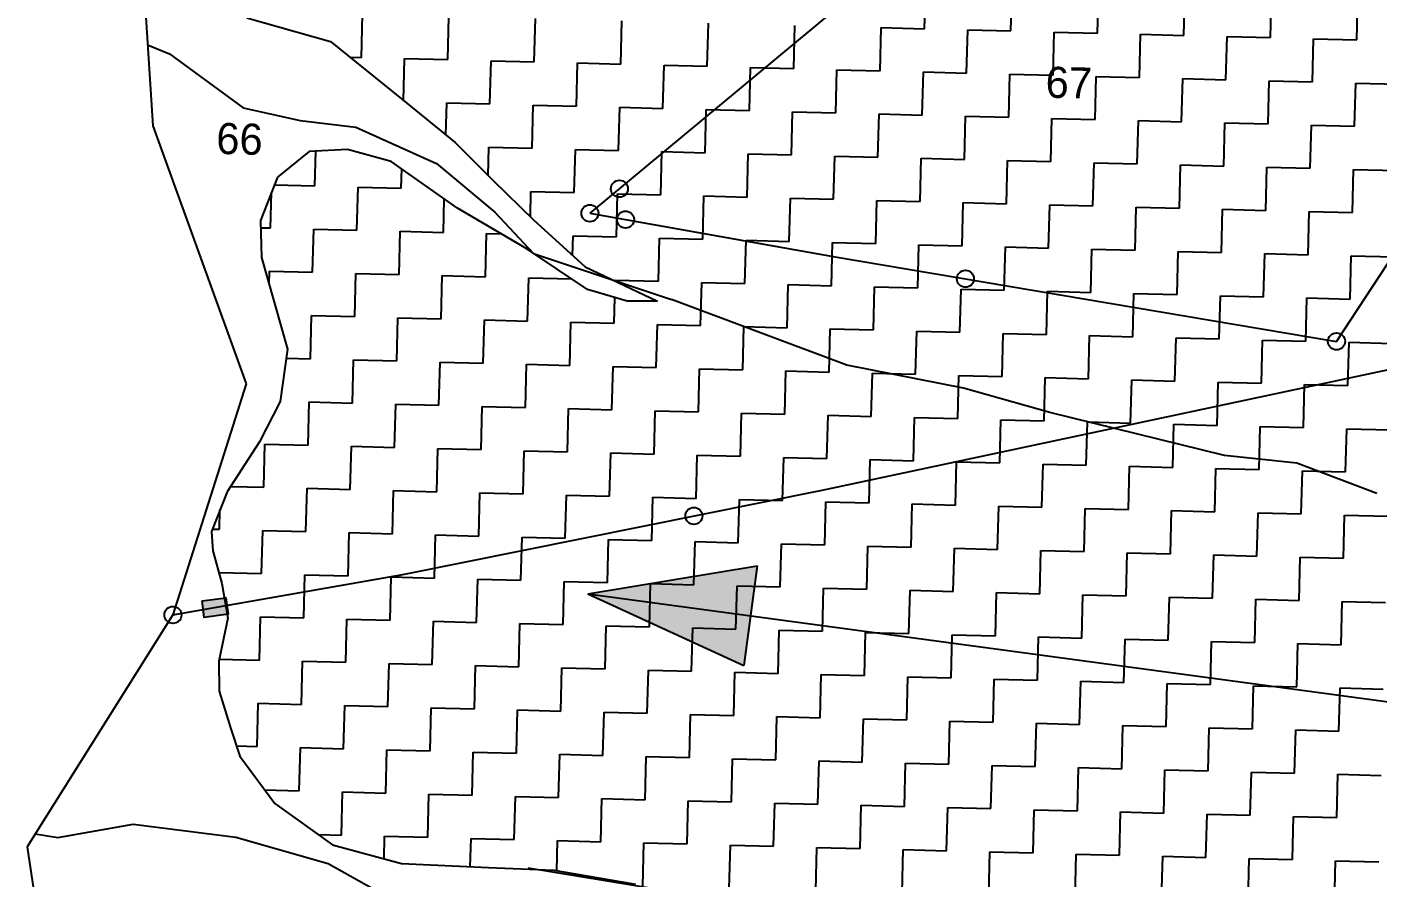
# Model space of a CAD drawing. Header units: metres. Extents: x 295068 to 298038, y 2018465 to 2021372.
# Drawn here: x 295068.2 to 295460.9, y 2019304.1 to 2019551.6 of the extents above; entities that cross this region are included whole.
import ezdxf
from ezdxf.enums import TextEntityAlignment as Align

# ---------------------------------------------------------------- set-up
doc = ezdxf.new("R2010")
doc.units = ezdxf.units.M
doc.header["$MEASUREMENT"] = 0
for name, color, linetype in [('LINE_WATER', 4, 'Continuous'), ('POLY_HATCH', 12, 'Continuous'), ('POLY_PARCEL', 6, 'Continuous'), ('TEXT_PARCEL', 7, 'Continuous'), ('V_BOUND_LINE', 7, 'Continuous')]:
    doc.layers.add(name, color=color, linetype=linetype)
doc.styles.add('TEXT_MAP', font='', dxfattribs={"height": 2.5})
doc.styles.get('TEXT_MAP').set_extended_font_data('Kruti Dev 050')

msp = doc.modelspace()

# ---------------------------------------------------------------- hatches: boundary and pattern name
h = msp.add_hatch(color=256)
h.paths.add_polyline_path([(295278.53, 2019380.39), (295280.49, 2019394.87), (295231.2, 2019386.79)])
h.paths.add_polyline_path([(295231.2, 2019386.79), (295276.58, 2019365.91), (295278.53, 2019380.39)])
msp.add_hatch(color=256).paths.add_polyline_path([(295126.65, 2019380.83), (295126.01, 2019385.63), (295119.07, 2019384.71), (295119.71, 2019379.91)])

# ---------------------------------------------------------------- linework, layer by layer
for points in [[(295231.2, 2019386.79), (295280.49, 2019394.87)], [(295280.49, 2019394.87), (295276.58, 2019365.91)], [(295231.2, 2019386.79), (295516.38, 2019348.25)], [(295231.2, 2019386.79), (295276.58, 2019365.91)]]:
    msp.add_lwpolyline(points)
msp.add_lwpolyline([(295119.07, 2019384.71), (295126.01, 2019385.63), (295126.65, 2019380.83), (295119.71, 2019379.91)], close=True)
for centre in [(295240.39, 2019504.56), (295231.83, 2019497.44), (295242.19, 2019495.6), (295340.98, 2019478.39), (295448.86, 2019460.18), (295262.05, 2019409.41), (295110.61, 2019380.61)]:
    msp.add_circle(centre, 2.48)
at = {"layer": 'LINE_WATER'}
for p, q in [((295103.26, 2019546.47), (295109.63, 2019543.83)), ((295109.63, 2019543.83), (295131.04, 2019528.14)), ((295131.04, 2019528.14), (295147.58, 2019524.39)), ((295147.58, 2019524.39), (295163.81, 2019522.49)), ((295163.81, 2019522.49), (295187.2, 2019511.91)), ((295187.2, 2019511.91), (295204.22, 2019497.81)), ((295204.22, 2019497.81), (295215.43, 2019485.78)), ((295215.43, 2019485.78), (295255.59, 2019472.4)), ((295306.54, 2019453.3), (295255.59, 2019472.4)), ((295340.43, 2019446.57), (295306.54, 2019453.3)), ((295365.49, 2019439.47), (295340.43, 2019446.57)), ((295416.26, 2019427.02), (295365.49, 2019439.47)), ((295437.34, 2019424.71), (295416.26, 2019427.02)), ((295460.6, 2019415.9), (295437.34, 2019424.71)), ((295077.14, 2019315.85), (295099.06, 2019319.72)), ((295099.06, 2019319.72), (295128.92, 2019315.99)), ((295070.57, 2019316.94), (295077.14, 2019315.85)), ((295128.92, 2019315.99), (295155.72, 2019308.28)), ((295155.72, 2019308.28), (295175.77, 2019297.05)), ((295251.53, 2019300.71), (295213.91, 2019306.97))]:
    msp.add_line(p, q, dxfattribs=at)
at = {"layer": 'POLY_HATCH', "linetype": 'Continuous'}
for p, q in [((295329.1, 2019551.13), (295329.42, 2019563.7)), ((295354.23, 2019550.48), (295354.56, 2019563.05)), ((295379.37, 2019549.84), (295379.69, 2019562.4)), ((295404.5, 2019549.19), (295404.82, 2019561.75)), ((295429.63, 2019548.54), (295429.96, 2019561.11)), ((295454.77, 2019547.89), (295455.09, 2019560.46)), ((295165.41, 2019542.78), (295165.73, 2019555.35)), ((295190.54, 2019542.13), (295190.86, 2019554.7)), ((295215.67, 2019541.48), (295216, 2019554.05)), ((295240.81, 2019540.83), (295241.13, 2019553.4)), ((295265.94, 2019540.19), (295266.26, 2019552.75)), ((295291.07, 2019539.54), (295291.4, 2019552.1)), ((295316.21, 2019538.89), (295316.53, 2019551.46)), ((295316.53, 2019551.46), (295329.1, 2019551.13)), ((295341.34, 2019538.24), (295341.67, 2019550.81)), ((295341.67, 2019550.81), (295354.23, 2019550.48)), ((295366.47, 2019537.59), (295366.8, 2019550.16)), ((295366.8, 2019550.16), (295379.37, 2019549.84)), ((295391.61, 2019536.95), (295391.93, 2019549.51)), ((295391.93, 2019549.51), (295404.5, 2019549.19)), ((295416.74, 2019536.3), (295417.07, 2019548.86)), ((295417.07, 2019548.86), (295429.63, 2019548.54)), ((295441.87, 2019535.65), (295442.2, 2019548.22)), ((295442.2, 2019548.22), (295454.77, 2019547.89)), ((295162.03, 2019542.87), (295165.41, 2019542.78)), ((295177.66, 2019530.19), (295177.97, 2019542.46)), ((295177.97, 2019542.46), (295190.54, 2019542.13)), ((295202.78, 2019529.24), (295203.11, 2019541.81)), ((295203.11, 2019541.81), (295215.67, 2019541.48)), ((295227.92, 2019528.59), (295228.24, 2019541.16)), ((295228.24, 2019541.16), (295240.81, 2019540.83)), ((295253.05, 2019527.94), (295253.37, 2019540.51)), ((295253.37, 2019540.51), (295265.94, 2019540.19)), ((295278.18, 2019527.3), (295278.51, 2019539.86)), ((295278.51, 2019539.86), (295291.07, 2019539.54)), ((295303.32, 2019526.65), (295303.64, 2019539.21)), ((295303.64, 2019539.21), (295316.21, 2019538.89)), ((295328.45, 2019526), (295328.77, 2019538.57)), ((295328.77, 2019538.57), (295341.34, 2019538.24)), ((295353.58, 2019525.35), (295353.91, 2019537.92)), ((295353.91, 2019537.92), (295366.47, 2019537.59)), ((295378.72, 2019524.7), (295379.04, 2019537.27)), ((295379.04, 2019537.27), (295391.61, 2019536.95)), ((295403.85, 2019524.05), (295404.17, 2019536.62)), ((295404.17, 2019536.62), (295416.74, 2019536.3)), ((295428.98, 2019523.41), (295429.31, 2019535.97)), ((295429.31, 2019535.97), (295441.87, 2019535.65)), ((295454.12, 2019522.76), (295454.44, 2019535.32)), ((295454.44, 2019535.32), (295467.01, 2019535)), ((295189.97, 2019520.19), (295190.22, 2019529.56)), ((295190.22, 2019529.56), (295202.78, 2019529.24)), ((295215.03, 2019516.35), (295215.35, 2019528.92)), ((295215.35, 2019528.92), (295227.92, 2019528.59)), ((295240.16, 2019515.7), (295240.48, 2019528.27)), ((295240.48, 2019528.27), (295253.05, 2019527.94)), ((295265.29, 2019515.05), (295265.62, 2019527.62)), ((295265.62, 2019527.62), (295278.18, 2019527.3)), ((295290.43, 2019514.4), (295290.75, 2019526.97)), ((295290.75, 2019526.97), (295303.32, 2019526.65)), ((295315.56, 2019513.76), (295315.88, 2019526.32)), ((295315.88, 2019526.32), (295328.45, 2019526)), ((295340.69, 2019513.11), (295341.02, 2019525.68)), ((295341.02, 2019525.68), (295353.58, 2019525.35)), ((295365.83, 2019512.46), (295366.15, 2019525.03)), ((295366.15, 2019525.03), (295378.72, 2019524.7)), ((295390.96, 2019511.81), (295391.28, 2019524.38)), ((295391.28, 2019524.38), (295403.85, 2019524.05)), ((295416.09, 2019511.16), (295416.42, 2019523.73)), ((295416.42, 2019523.73), (295428.98, 2019523.41)), ((295441.23, 2019510.52), (295441.55, 2019523.08)), ((295441.55, 2019523.08), (295454.12, 2019522.76)), ((295151.87, 2019505.4), (295152.13, 2019515.5)), ((295202.25, 2019508.44), (295202.46, 2019516.67)), ((295202.46, 2019516.67), (295215.03, 2019516.35)), ((295227.27, 2019503.46), (295227.59, 2019516.03)), ((295227.59, 2019516.03), (295240.16, 2019515.7)), ((295252.4, 2019502.81), (295252.73, 2019515.38)), ((295252.73, 2019515.38), (295265.29, 2019515.05)), ((295277.54, 2019502.16), (295277.86, 2019514.73)), ((295277.86, 2019514.73), (295290.43, 2019514.4)), ((295177, 2019504.75), (295177.15, 2019510.34)), ((295302.67, 2019501.51), (295302.99, 2019514.08)), ((295302.99, 2019514.08), (295315.56, 2019513.76)), ((295327.8, 2019500.87), (295328.13, 2019513.43)), ((295328.13, 2019513.43), (295340.69, 2019513.11)), ((295352.94, 2019500.22), (295353.26, 2019512.78)), ((295353.26, 2019512.78), (295365.83, 2019512.46)), ((295378.07, 2019499.57), (295378.39, 2019512.14)), ((295378.39, 2019512.14), (295390.96, 2019511.81)), ((295403.2, 2019498.92), (295403.53, 2019511.49)), ((295403.53, 2019511.49), (295416.09, 2019511.16)), ((295428.34, 2019498.27), (295428.66, 2019510.84)), ((295428.66, 2019510.84), (295441.23, 2019510.52)), ((295453.47, 2019497.62), (295453.79, 2019510.19)), ((295453.79, 2019510.19), (295466.36, 2019509.87)), ((295138.98, 2019493.16), (295139.24, 2019503.53)), ((295140.08, 2019505.71), (295151.87, 2019505.4)), ((295164.11, 2019492.51), (295164.43, 2019505.08)), ((295164.43, 2019505.08), (295177, 2019504.75)), ((295214.51, 2019496.42), (295214.7, 2019503.78)), ((295214.7, 2019503.78), (295227.27, 2019503.46)), ((295239.51, 2019490.57), (295239.83, 2019503.13)), ((295239.83, 2019503.13), (295252.4, 2019502.81)), ((295264.64, 2019489.92), (295264.97, 2019502.49)), ((295264.97, 2019502.49), (295277.54, 2019502.16)), ((295189.24, 2019491.86), (295189.5, 2019501.65)), ((295289.78, 2019489.27), (295290.1, 2019501.84)), ((295290.1, 2019501.84), (295302.67, 2019501.51)), ((295314.91, 2019488.62), (295315.24, 2019501.19)), ((295315.24, 2019501.19), (295327.8, 2019500.87)), ((295340.04, 2019487.97), (295340.37, 2019500.54)), ((295340.37, 2019500.54), (295352.94, 2019500.22)), ((295365.18, 2019487.33), (295365.5, 2019499.89)), ((295365.5, 2019499.89), (295378.07, 2019499.57)), ((295390.31, 2019486.68), (295390.64, 2019499.25)), ((295390.64, 2019499.25), (295403.2, 2019498.92)), ((295415.44, 2019486.03), (295415.77, 2019498.6)), ((295415.77, 2019498.6), (295428.34, 2019498.27)), ((295440.58, 2019485.38), (295440.9, 2019497.95)), ((295440.9, 2019497.95), (295453.47, 2019497.62)), ((295136.14, 2019493.23), (295138.98, 2019493.16)), ((295151.22, 2019480.27), (295151.54, 2019492.84)), ((295151.54, 2019492.84), (295164.11, 2019492.51)), ((295176.35, 2019479.62), (295176.68, 2019492.19)), ((295176.68, 2019492.19), (295189.24, 2019491.86)), ((295201.49, 2019478.97), (295201.81, 2019491.54)), ((295201.81, 2019491.54), (295206.11, 2019491.43)), ((295226.8, 2019485.12), (295226.94, 2019490.89)), ((295226.94, 2019490.89), (295239.51, 2019490.57)), ((295251.75, 2019477.68), (295252.08, 2019490.24)), ((295252.08, 2019490.24), (295264.64, 2019489.92)), ((295276.89, 2019477.03), (295277.21, 2019489.6)), ((295277.21, 2019489.6), (295289.78, 2019489.27)), ((295302.02, 2019476.38), (295302.34, 2019488.95)), ((295302.34, 2019488.95), (295314.91, 2019488.62)), ((295327.15, 2019475.73), (295327.48, 2019488.3)), ((295327.48, 2019488.3), (295340.04, 2019487.97)), ((295352.29, 2019475.08), (295352.61, 2019487.65)), ((295352.61, 2019487.65), (295365.18, 2019487.33)), ((295377.42, 2019474.44), (295377.74, 2019487)), ((295377.74, 2019487), (295390.31, 2019486.68)), ((295402.55, 2019473.79), (295402.88, 2019486.35)), ((295402.88, 2019486.35), (295415.44, 2019486.03)), ((295427.69, 2019473.14), (295428.01, 2019485.71)), ((295428.01, 2019485.71), (295440.58, 2019485.38)), ((295452.82, 2019472.49), (295453.14, 2019485.06)), ((295453.14, 2019485.06), (295465.71, 2019484.73)), ((295138.56, 2019476.85), (295138.65, 2019480.59)), ((295138.65, 2019480.59), (295151.22, 2019480.27)), ((295163.46, 2019467.38), (295163.79, 2019479.95)), ((295163.79, 2019479.95), (295176.35, 2019479.62)), ((295188.6, 2019466.73), (295188.92, 2019479.3)), ((295188.92, 2019479.3), (295201.49, 2019478.97)), ((295213.73, 2019466.08), (295214.05, 2019478.65)), ((295214.05, 2019478.65), (295226.54, 2019478.33)), ((295239.18, 2019477.69), (295239.19, 2019478)), ((295239.19, 2019478), (295251.75, 2019477.68)), ((295264, 2019464.79), (295264.32, 2019477.35)), ((295264.32, 2019477.35), (295276.89, 2019477.03)), ((295289.13, 2019464.14), (295289.45, 2019476.7)), ((295289.45, 2019476.7), (295302.02, 2019476.38)), ((295314.26, 2019463.49), (295314.59, 2019476.06)), ((295314.59, 2019476.06), (295327.15, 2019475.73)), ((295339.4, 2019462.84), (295339.72, 2019475.41)), ((295339.72, 2019475.41), (295352.29, 2019475.08)), ((295238.86, 2019465.43), (295239.06, 2019472.92)), ((295364.53, 2019462.19), (295364.85, 2019474.76)), ((295364.85, 2019474.76), (295377.42, 2019474.44)), ((295389.66, 2019461.55), (295389.99, 2019474.11)), ((295389.99, 2019474.11), (295402.55, 2019473.79)), ((295414.8, 2019460.9), (295415.12, 2019473.46)), ((295415.12, 2019473.46), (295427.69, 2019473.14)), ((295439.93, 2019460.25), (295440.25, 2019472.82)), ((295440.25, 2019472.82), (295452.82, 2019472.49)), ((295150.57, 2019455.14), (295150.9, 2019467.7)), ((295150.9, 2019467.7), (295163.46, 2019467.38)), ((295175.71, 2019454.49), (295176.03, 2019467.05)), ((295176.03, 2019467.05), (295188.6, 2019466.73)), ((295200.84, 2019453.84), (295201.16, 2019466.41)), ((295201.16, 2019466.41), (295213.73, 2019466.08)), ((295225.97, 2019453.19), (295226.3, 2019465.76)), ((295226.3, 2019465.76), (295238.86, 2019465.43)), ((295251.11, 2019452.54), (295251.43, 2019465.11)), ((295251.43, 2019465.11), (295264, 2019464.79)), ((295276.24, 2019451.9), (295276.56, 2019464.46)), ((295276.56, 2019464.46), (295289.13, 2019464.14)), ((295301.37, 2019451.25), (295301.7, 2019463.81)), ((295301.7, 2019463.81), (295314.26, 2019463.49)), ((295326.51, 2019450.6), (295326.83, 2019463.17)), ((295326.83, 2019463.17), (295339.4, 2019462.84)), ((295351.64, 2019449.95), (295351.96, 2019462.52)), ((295351.96, 2019462.52), (295364.53, 2019462.19)), ((295376.77, 2019449.3), (295377.1, 2019461.87)), ((295377.1, 2019461.87), (295389.66, 2019461.55)), ((295401.91, 2019448.65), (295402.23, 2019461.22)), ((295402.23, 2019461.22), (295414.8, 2019460.9)), ((295427.04, 2019448.01), (295427.36, 2019460.57)), ((295427.36, 2019460.57), (295439.93, 2019460.25)), ((295452.17, 2019447.36), (295452.5, 2019459.92)), ((295452.5, 2019459.92), (295465.06, 2019459.6)), ((295143.57, 2019455.32), (295150.57, 2019455.14)), ((295162.81, 2019442.25), (295163.14, 2019454.81)), ((295163.14, 2019454.81), (295175.71, 2019454.49)), ((295187.95, 2019441.6), (295188.27, 2019454.16)), ((295188.27, 2019454.16), (295200.84, 2019453.84)), ((295213.08, 2019440.95), (295213.41, 2019453.52)), ((295213.41, 2019453.52), (295225.97, 2019453.19)), ((295238.21, 2019440.3), (295238.54, 2019452.87)), ((295238.54, 2019452.87), (295251.11, 2019452.54)), ((295263.35, 2019439.65), (295263.67, 2019452.22)), ((295263.67, 2019452.22), (295276.24, 2019451.9)), ((295288.48, 2019439), (295288.81, 2019451.57)), ((295288.81, 2019451.57), (295301.37, 2019451.25)), ((295313.61, 2019438.36), (295313.94, 2019450.92)), ((295313.94, 2019450.92), (295326.51, 2019450.6)), ((295338.75, 2019437.71), (295339.07, 2019450.27)), ((295339.07, 2019450.27), (295351.64, 2019449.95)), ((295363.88, 2019437.06), (295364.21, 2019449.63)), ((295364.21, 2019449.63), (295376.77, 2019449.3)), ((295389.02, 2019436.41), (295389.34, 2019448.98)), ((295389.34, 2019448.98), (295401.91, 2019448.65)), ((295414.15, 2019435.76), (295414.47, 2019448.33)), ((295414.47, 2019448.33), (295427.04, 2019448.01)), ((295439.28, 2019435.12), (295439.61, 2019447.68)), ((295439.61, 2019447.68), (295452.17, 2019447.36)), ((295149.92, 2019430), (295150.25, 2019442.57)), ((295150.25, 2019442.57), (295162.81, 2019442.25)), ((295175.06, 2019429.35), (295175.38, 2019441.92)), ((295175.38, 2019441.92), (295187.95, 2019441.6)), ((295200.19, 2019428.71), (295200.51, 2019441.27)), ((295200.51, 2019441.27), (295213.08, 2019440.95)), ((295225.32, 2019428.06), (295225.65, 2019440.63)), ((295225.65, 2019440.63), (295238.21, 2019440.3)), ((295250.46, 2019427.41), (295250.78, 2019439.98)), ((295250.78, 2019439.98), (295263.35, 2019439.65)), ((295275.59, 2019426.76), (295275.91, 2019439.33)), ((295275.91, 2019439.33), (295288.48, 2019439)), ((295300.72, 2019426.11), (295301.05, 2019438.68)), ((295301.05, 2019438.68), (295313.61, 2019438.36)), ((295325.86, 2019425.47), (295326.18, 2019438.03)), ((295326.18, 2019438.03), (295338.75, 2019437.71)), ((295350.99, 2019424.82), (295351.31, 2019437.38)), ((295351.31, 2019437.38), (295363.88, 2019437.06)), ((295376.12, 2019424.17), (295376.45, 2019436.74)), ((295376.45, 2019436.74), (295389.02, 2019436.41)), ((295401.26, 2019423.52), (295401.58, 2019436.09)), ((295401.58, 2019436.09), (295414.15, 2019435.76)), ((295426.39, 2019422.87), (295426.72, 2019435.44)), ((295426.72, 2019435.44), (295439.28, 2019435.12)), ((295451.52, 2019422.22), (295451.85, 2019434.79)), ((295451.85, 2019434.79), (295464.42, 2019434.47)), ((295137.03, 2019417.76), (295137.36, 2019430.33)), ((295137.36, 2019430.33), (295149.92, 2019430)), ((295162.17, 2019417.11), (295162.49, 2019429.68)), ((295162.49, 2019429.68), (295175.06, 2019429.35)), ((295187.3, 2019416.46), (295187.62, 2019429.03)), ((295187.62, 2019429.03), (295200.19, 2019428.71)), ((295212.43, 2019415.82), (295212.76, 2019428.38)), ((295212.76, 2019428.38), (295225.32, 2019428.06)), ((295237.57, 2019415.17), (295237.89, 2019427.73)), ((295237.89, 2019427.73), (295250.46, 2019427.41)), ((295262.7, 2019414.52), (295263.02, 2019427.09)), ((295263.02, 2019427.09), (295275.59, 2019426.76)), ((295287.83, 2019413.87), (295288.16, 2019426.44)), ((295288.16, 2019426.44), (295300.72, 2019426.11)), ((295312.97, 2019413.22), (295313.29, 2019425.79)), ((295313.29, 2019425.79), (295325.86, 2019425.47)), ((295338.1, 2019412.57), (295338.42, 2019425.14)), ((295338.42, 2019425.14), (295350.99, 2019424.82)), ((295363.23, 2019411.93), (295363.56, 2019424.49)), ((295363.56, 2019424.49), (295376.12, 2019424.17)), ((295388.37, 2019411.28), (295388.69, 2019423.85)), ((295388.69, 2019423.85), (295401.26, 2019423.52)), ((295413.5, 2019410.63), (295413.82, 2019423.2)), ((295413.82, 2019423.2), (295426.39, 2019422.87)), ((295438.63, 2019409.98), (295438.96, 2019422.55)), ((295438.96, 2019422.55), (295451.52, 2019422.22)), ((295127.37, 2019418.01), (295137.03, 2019417.76)), ((295149.28, 2019404.87), (295149.6, 2019417.44)), ((295149.6, 2019417.44), (295162.17, 2019417.11)), ((295174.41, 2019404.22), (295174.73, 2019416.79)), ((295174.73, 2019416.79), (295187.3, 2019416.46)), ((295199.54, 2019403.57), (295199.87, 2019416.14)), ((295199.87, 2019416.14), (295212.43, 2019415.82)), ((295224.68, 2019402.92), (295225, 2019415.49)), ((295225, 2019415.49), (295237.57, 2019415.17)), ((295249.81, 2019402.28), (295250.13, 2019414.84)), ((295250.13, 2019414.84), (295262.7, 2019414.52)), ((295274.94, 2019401.63), (295275.27, 2019414.2)), ((295275.27, 2019414.2), (295287.83, 2019413.87)), ((295300.08, 2019400.98), (295300.4, 2019413.55)), ((295300.4, 2019413.55), (295312.97, 2019413.22)), ((295325.21, 2019400.33), (295325.53, 2019412.9)), ((295325.53, 2019412.9), (295338.1, 2019412.57)), ((295350.34, 2019399.68), (295350.67, 2019412.25)), ((295350.67, 2019412.25), (295363.23, 2019411.93)), ((295124.14, 2019405.52), (295124.29, 2019411.23)), ((295375.48, 2019399.04), (295375.8, 2019411.6)), ((295375.8, 2019411.6), (295388.37, 2019411.28)), ((295400.61, 2019398.39), (295400.93, 2019410.95)), ((295400.93, 2019410.95), (295413.5, 2019410.63)), ((295425.74, 2019397.74), (295426.07, 2019410.31)), ((295426.07, 2019410.31), (295438.63, 2019409.98)), ((295450.88, 2019397.09), (295451.2, 2019409.66)), ((295451.2, 2019409.66), (295463.77, 2019409.33)), ((295122.05, 2019405.57), (295124.14, 2019405.52)), ((295136.38, 2019392.63), (295136.71, 2019405.19)), ((295136.71, 2019405.19), (295149.28, 2019404.87)), ((295161.52, 2019391.98), (295161.84, 2019404.55)), ((295161.84, 2019404.55), (295174.41, 2019404.22)), ((295186.65, 2019391.33), (295186.98, 2019403.9)), ((295186.98, 2019403.9), (295199.54, 2019403.57)), ((295211.78, 2019390.68), (295212.11, 2019403.25)), ((295212.11, 2019403.25), (295224.68, 2019402.92)), ((295236.92, 2019390.03), (295237.24, 2019402.6)), ((295237.24, 2019402.6), (295249.81, 2019402.28)), ((295262.05, 2019389.39), (295262.38, 2019401.95)), ((295262.38, 2019401.95), (295274.94, 2019401.63)), ((295287.18, 2019388.74), (295287.51, 2019401.3)), ((295287.51, 2019401.3), (295300.08, 2019400.98)), ((295312.32, 2019388.09), (295312.64, 2019400.66)), ((295312.64, 2019400.66), (295325.21, 2019400.33)), ((295337.45, 2019387.44), (295337.78, 2019400.01)), ((295337.78, 2019400.01), (295350.34, 2019399.68)), ((295362.59, 2019386.79), (295362.91, 2019399.36)), ((295362.91, 2019399.36), (295375.48, 2019399.04)), ((295387.72, 2019386.14), (295388.04, 2019398.71)), ((295388.04, 2019398.71), (295400.61, 2019398.39)), ((295412.85, 2019385.5), (295413.18, 2019398.06)), ((295413.18, 2019398.06), (295425.74, 2019397.74)), ((295437.99, 2019384.85), (295438.31, 2019397.42)), ((295438.31, 2019397.42), (295450.88, 2019397.09)), ((295123.95, 2019392.95), (295136.38, 2019392.63)), ((295148.63, 2019379.74), (295148.95, 2019392.3)), ((295148.95, 2019392.3), (295161.52, 2019391.98)), ((295173.76, 2019379.09), (295174.08, 2019391.65)), ((295174.08, 2019391.65), (295186.65, 2019391.33)), ((295198.89, 2019378.44), (295199.22, 2019391.01)), ((295199.22, 2019391.01), (295211.78, 2019390.68)), ((295224.03, 2019377.79), (295224.35, 2019390.36)), ((295224.35, 2019390.36), (295236.92, 2019390.03)), ((295249.16, 2019377.14), (295249.48, 2019389.71)), ((295249.48, 2019389.71), (295262.05, 2019389.39)), ((295274.29, 2019376.5), (295274.62, 2019389.06)), ((295274.62, 2019389.06), (295287.18, 2019388.74)), ((295299.43, 2019375.85), (295299.75, 2019388.41)), ((295299.75, 2019388.41), (295312.32, 2019388.09)), ((295324.56, 2019375.2), (295324.89, 2019387.77)), ((295324.89, 2019387.77), (295337.45, 2019387.44)), ((295349.69, 2019374.55), (295350.02, 2019387.12)), ((295350.02, 2019387.12), (295362.59, 2019386.79)), ((295374.83, 2019373.9), (295375.15, 2019386.47)), ((295375.15, 2019386.47), (295387.72, 2019386.14)), ((295399.96, 2019373.25), (295400.29, 2019385.82)), ((295400.29, 2019385.82), (295412.85, 2019385.5)), ((295425.09, 2019372.61), (295425.42, 2019385.17)), ((295425.42, 2019385.17), (295437.99, 2019384.85)), ((295450.23, 2019371.96), (295450.55, 2019384.52)), ((295450.55, 2019384.52), (295463.12, 2019384.2)), ((295135.74, 2019367.49), (295136.06, 2019380.06)), ((295136.06, 2019380.06), (295148.63, 2019379.74)), ((295160.87, 2019366.85), (295161.19, 2019379.41)), ((295161.19, 2019379.41), (295173.76, 2019379.09)), ((295186, 2019366.2), (295186.33, 2019378.76)), ((295186.33, 2019378.76), (295198.89, 2019378.44)), ((295211.14, 2019365.55), (295211.46, 2019378.12)), ((295211.46, 2019378.12), (295224.03, 2019377.79)), ((295236.27, 2019364.9), (295236.59, 2019377.47)), ((295236.59, 2019377.47), (295249.16, 2019377.14)), ((295261.4, 2019364.25), (295261.73, 2019376.82)), ((295261.73, 2019376.82), (295274.29, 2019376.5)), ((295286.54, 2019363.6), (295286.86, 2019376.17)), ((295286.86, 2019376.17), (295299.43, 2019375.85)), ((295311.67, 2019362.96), (295311.99, 2019375.52)), ((295311.99, 2019375.52), (295324.56, 2019375.2)), ((295336.8, 2019362.31), (295337.13, 2019374.87)), ((295337.13, 2019374.87), (295349.69, 2019374.55)), ((295361.94, 2019361.66), (295362.26, 2019374.23)), ((295362.26, 2019374.23), (295374.83, 2019373.9)), ((295387.07, 2019361.01), (295387.39, 2019373.58)), ((295387.39, 2019373.58), (295399.96, 2019373.25)), ((295412.2, 2019360.36), (295412.53, 2019372.93)), ((295412.53, 2019372.93), (295425.09, 2019372.61)), ((295437.34, 2019359.72), (295437.66, 2019372.28)), ((295437.66, 2019372.28), (295450.23, 2019371.96)), ((295124.07, 2019367.79), (295135.74, 2019367.49)), ((295147.98, 2019354.6), (295148.3, 2019367.17)), ((295148.3, 2019367.17), (295160.87, 2019366.85)), ((295173.11, 2019353.95), (295173.44, 2019366.52)), ((295173.44, 2019366.52), (295186, 2019366.2)), ((295198.25, 2019353.31), (295198.57, 2019365.87)), ((295198.57, 2019365.87), (295211.14, 2019365.55)), ((295223.38, 2019352.66), (295223.7, 2019365.22)), ((295223.7, 2019365.22), (295236.27, 2019364.9)), ((295248.51, 2019352.01), (295248.84, 2019364.58)), ((295248.84, 2019364.58), (295261.4, 2019364.25)), ((295273.65, 2019351.36), (295273.97, 2019363.93)), ((295273.97, 2019363.93), (295286.54, 2019363.6)), ((295298.78, 2019350.71), (295299.1, 2019363.28)), ((295299.1, 2019363.28), (295311.67, 2019362.96)), ((295323.91, 2019350.07), (295324.24, 2019362.63)), ((295324.24, 2019362.63), (295336.8, 2019362.31)), ((295349.05, 2019349.42), (295349.37, 2019361.98)), ((295349.37, 2019361.98), (295361.94, 2019361.66)), ((295374.18, 2019348.77), (295374.5, 2019361.34)), ((295374.5, 2019361.34), (295387.07, 2019361.01)), ((295399.31, 2019348.12), (295399.64, 2019360.69)), ((295399.64, 2019360.69), (295412.2, 2019360.36)), ((295424.45, 2019347.47), (295424.77, 2019360.04)), ((295424.77, 2019360.04), (295437.34, 2019359.72)), ((295449.58, 2019346.82), (295449.9, 2019359.39)), ((295449.9, 2019359.39), (295462.47, 2019359.07)), ((295135.09, 2019342.36), (295135.41, 2019354.93)), ((295135.41, 2019354.93), (295147.98, 2019354.6)), ((295160.22, 2019341.71), (295160.55, 2019354.28)), ((295160.55, 2019354.28), (295173.11, 2019353.95)), ((295185.35, 2019341.06), (295185.68, 2019353.63)), ((295185.68, 2019353.63), (295198.25, 2019353.31)), ((295210.49, 2019340.42), (295210.81, 2019352.98)), ((295210.81, 2019352.98), (295223.38, 2019352.66)), ((295235.62, 2019339.77), (295235.95, 2019352.33)), ((295235.95, 2019352.33), (295248.51, 2019352.01)), ((295260.76, 2019339.12), (295261.08, 2019351.69)), ((295261.08, 2019351.69), (295273.65, 2019351.36)), ((295285.89, 2019338.47), (295286.21, 2019351.04)), ((295286.21, 2019351.04), (295298.78, 2019350.71)), ((295311.02, 2019337.82), (295311.35, 2019350.39)), ((295311.35, 2019350.39), (295323.91, 2019350.07)), ((295336.16, 2019337.17), (295336.48, 2019349.74)), ((295336.48, 2019349.74), (295349.05, 2019349.42)), ((295361.29, 2019336.53), (295361.61, 2019349.09)), ((295361.61, 2019349.09), (295374.18, 2019348.77)), ((295386.42, 2019335.88), (295386.75, 2019348.44)), ((295386.75, 2019348.44), (295399.31, 2019348.12)), ((295411.56, 2019335.23), (295411.88, 2019347.8)), ((295411.88, 2019347.8), (295424.45, 2019347.47)), ((295436.69, 2019334.58), (295437.01, 2019347.15)), ((295437.01, 2019347.15), (295449.58, 2019346.82)), ((295129.07, 2019342.52), (295135.09, 2019342.36)), ((295147.33, 2019329.47), (295147.65, 2019342.04)), ((295147.65, 2019342.04), (295160.22, 2019341.71)), ((295172.46, 2019328.82), (295172.79, 2019341.39)), ((295172.79, 2019341.39), (295185.35, 2019341.06)), ((295197.6, 2019328.17), (295197.92, 2019340.74)), ((295197.92, 2019340.74), (295210.49, 2019340.42)), ((295222.73, 2019327.52), (295223.05, 2019340.09)), ((295223.05, 2019340.09), (295235.62, 2019339.77)), ((295247.86, 2019326.88), (295248.19, 2019339.44)), ((295248.19, 2019339.44), (295260.76, 2019339.12)), ((295273, 2019326.23), (295273.32, 2019338.79)), ((295273.32, 2019338.79), (295285.89, 2019338.47)), ((295298.13, 2019325.58), (295298.46, 2019338.15)), ((295298.46, 2019338.15), (295311.02, 2019337.82)), ((295323.26, 2019324.93), (295323.59, 2019337.5)), ((295323.59, 2019337.5), (295336.16, 2019337.17)), ((295348.4, 2019324.28), (295348.72, 2019336.85)), ((295348.72, 2019336.85), (295361.29, 2019336.53)), ((295373.53, 2019323.64), (295373.86, 2019336.2)), ((295373.86, 2019336.2), (295386.42, 2019335.88)), ((295398.66, 2019322.99), (295398.99, 2019335.55)), ((295398.99, 2019335.55), (295411.56, 2019335.23)), ((295423.8, 2019322.34), (295424.12, 2019334.91)), ((295424.12, 2019334.91), (295436.69, 2019334.58)), ((295448.93, 2019321.69), (295449.26, 2019334.26)), ((295449.26, 2019334.26), (295461.82, 2019333.93)), ((295137.33, 2019329.73), (295147.33, 2019329.47)), ((295159.57, 2019316.58), (295159.9, 2019329.15)), ((295159.9, 2019329.15), (295172.46, 2019328.82)), ((295184.71, 2019315.93), (295185.03, 2019328.5)), ((295185.03, 2019328.5), (295197.6, 2019328.17)), ((295209.84, 2019315.28), (295210.16, 2019327.85)), ((295210.16, 2019327.85), (295222.73, 2019327.52)), ((295234.97, 2019314.63), (295235.3, 2019327.2)), ((295235.3, 2019327.2), (295247.86, 2019326.88)), ((295260.11, 2019313.99), (295260.43, 2019326.55)), ((295260.43, 2019326.55), (295273, 2019326.23)), ((295285.24, 2019313.34), (295285.56, 2019325.9)), ((295285.56, 2019325.9), (295298.13, 2019325.58)), ((295310.37, 2019312.69), (295310.7, 2019325.26)), ((295310.7, 2019325.26), (295323.26, 2019324.93)), ((295335.51, 2019312.04), (295335.83, 2019324.61)), ((295335.83, 2019324.61), (295348.4, 2019324.28)), ((295360.64, 2019311.39), (295360.96, 2019323.96)), ((295360.96, 2019323.96), (295373.53, 2019323.64)), ((295385.77, 2019310.74), (295386.1, 2019323.31)), ((295386.1, 2019323.31), (295398.66, 2019322.99)), ((295410.91, 2019310.1), (295411.23, 2019322.66)), ((295411.23, 2019322.66), (295423.8, 2019322.34)), ((295436.04, 2019309.45), (295436.36, 2019322.01)), ((295436.36, 2019322.01), (295448.93, 2019321.69)), ((295152.78, 2019316.75), (295159.57, 2019316.58)), ((295171.97, 2019309.72), (295172.14, 2019316.25)), ((295172.14, 2019316.25), (295184.71, 2019315.93)), ((295197.06, 2019307.4), (295197.27, 2019315.61)), ((295197.27, 2019315.61), (295209.84, 2019315.28)), ((295222.18, 2019306.23), (295222.41, 2019314.96)), ((295222.41, 2019314.96), (295234.97, 2019314.63)), ((295247.22, 2019301.74), (295247.54, 2019314.31)), ((295247.54, 2019314.31), (295260.11, 2019313.99)), ((295272.35, 2019301.09), (295272.67, 2019313.66)), ((295272.67, 2019313.66), (295285.24, 2019313.34)), ((295297.48, 2019300.45), (295297.81, 2019313.01)), ((295297.81, 2019313.01), (295310.37, 2019312.69)), ((295322.62, 2019299.8), (295322.94, 2019312.37)), ((295322.94, 2019312.37), (295335.51, 2019312.04)), ((295347.75, 2019299.15), (295348.07, 2019311.72)), ((295348.07, 2019311.72), (295360.64, 2019311.39)), ((295372.88, 2019298.5), (295373.21, 2019311.07)), ((295373.21, 2019311.07), (295385.77, 2019310.74)), ((295398.02, 2019297.85), (295398.34, 2019310.42)), ((295398.34, 2019310.42), (295410.91, 2019310.1)), ((295423.15, 2019297.21), (295423.47, 2019309.77)), ((295423.47, 2019309.77), (295436.04, 2019309.45)), ((295448.28, 2019296.56), (295448.61, 2019309.12)), ((295448.61, 2019309.12), (295461.17, 2019308.8))]:
    msp.add_line(p, q, dxfattribs=at)
at = {"layer": 'POLY_HATCH'}
for p, q in [((295132.14, 2019554.3), (295156.41, 2019547.43)), ((295156.41, 2019547.43), (295177.01, 2019530.72)), ((295177.01, 2019530.72), (295192.67, 2019518)), ((295150.25, 2019515.41), (295140.96, 2019507.98)), ((295161.35, 2019515.97), (295150.25, 2019515.41)), ((295174.05, 2019512.52), (295161.35, 2019515.97)), ((295192.67, 2019518), (295203.75, 2019506.93)), ((295193.32, 2019498.97), (295174.05, 2019512.52)), ((295140.96, 2019507.98), (295136.08, 2019495.33)), ((295203.75, 2019506.93), (295215.4, 2019495.56)), ((295213.48, 2019487.09), (295193.32, 2019498.97)), ((295136.08, 2019495.33), (295136.37, 2019484.53)), ((295215.4, 2019495.56), (295230.4, 2019481.83)), ((295231.08, 2019475.28), (295213.48, 2019487.09)), ((295136.37, 2019484.53), (295143.93, 2019457.93)), ((295230.4, 2019481.83), (295251.46, 2019471.91)), ((295242.65, 2019471.86), (295231.08, 2019475.28)), ((295251.46, 2019471.91), (295242.65, 2019471.86)), ((295143.93, 2019457.93), (295141.81, 2019442.74)), ((295141.81, 2019442.74), (295135.82, 2019430.97)), ((295135.82, 2019430.97), (295126.35, 2019416.45)), ((295126.35, 2019416.45), (295121.79, 2019404.93)), ((295121.79, 2019404.93), (295122.21, 2019399.24)), ((295122.21, 2019399.24), (295124.81, 2019389.8)), ((295124.81, 2019389.8), (295126.54, 2019379.63)), ((295126.54, 2019379.63), (295123.95, 2019367.21)), ((295123.95, 2019367.21), (295124.01, 2019358.4)), ((295124.01, 2019358.4), (295127.42, 2019347.53)), ((295127.42, 2019347.53), (295130.06, 2019339.51)), ((295130.06, 2019339.51), (295140.26, 2019325.78)), ((295140.26, 2019325.78), (295157, 2019313.71)), ((295157, 2019313.71), (295177.05, 2019308.36)), ((295177.05, 2019308.36), (295202.32, 2019307.14)), ((295202.32, 2019307.14), (295221.34, 2019306.37)), ((295221.34, 2019306.37), (295245.12, 2019302.35))]:
    msp.add_line(p, q, dxfattribs=at)
at = {"layer": 'POLY_PARCEL'}
for p, q in [((295320.31, 2019571.04), (295231.83, 2019497.44)), ((295448.86, 2019460.18), (295491.88, 2019525.88)), ((295231.83, 2019497.44), (295302.51, 2019484.89)), ((295302.51, 2019484.89), (295448.86, 2019460.18)), ((295299.34, 2019416.91), (295470.85, 2019453.47)), ((295177.49, 2019392.41), (295299.34, 2019416.91)), ((295110.61, 2019380.61), (295177.49, 2019392.41))]:
    msp.add_line(p, q, dxfattribs=at)
at = {"layer": 'V_BOUND_LINE', "ltscale": 10}
for p, q in [((295095.85, 2019660.18), (295104.8, 2019522.83)), ((295104.8, 2019522.83), (295131.87, 2019447.85)), ((295131.87, 2019447.85), (295110.61, 2019380.61)), ((295110.61, 2019380.61), (295068.19, 2019313.16)), ((295068.19, 2019313.16), (295083.13, 2019215.29))]:
    msp.add_line(p, q, dxfattribs=at)

# ---------------------------------------------------------------- texts
at = {"layer": 'TEXT_PARCEL', "style": 'TEXT_MAP'}
for s, p in [('67', (295370.94, 2019530.91)), ('66', (295129.86, 2019514.56))]:
    msp.add_text(s, height=9.051, rotation=358.5227, dxfattribs=at).set_placement(p, align=Align.CENTER)

doc.saveas('drawing.dxf')
